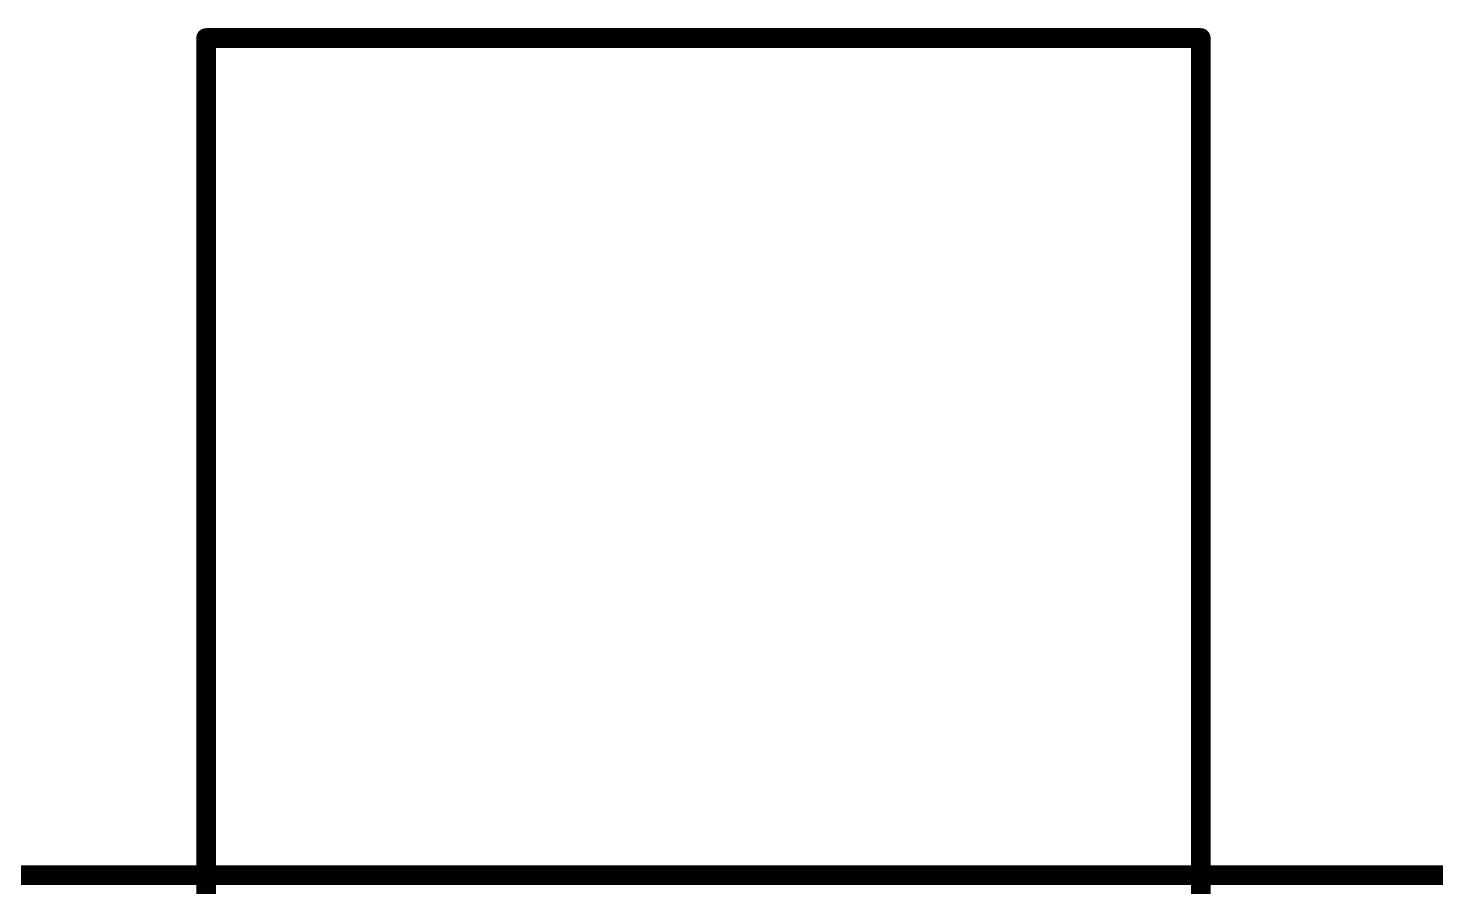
# Model space of a CAD drawing. Header units: millimetres. Extents: x 15 to 120, y 22 to 104.
# Drawn here: x 52.84 to 67.14, y 94.88 to 103.6 of the extents above; entities that cross this region are included whole.
import ezdxf

# ---------------------------------------------------------------- set-up
doc = ezdxf.new("R2010")
doc.units = ezdxf.units.MM
doc.layers.add('KeepOutLayer', color=6, linetype='Continuous')
doc.layers.add('Mechanical15', color=56, linetype='Continuous')

msp = doc.modelspace()

# ---------------------------------------------------------------- linework, layer by layer
at = {"layer": 'KeepOutLayer', "const_width": 0.2}
msp.add_lwpolyline([(42.2, 95), (86.7, 95)], dxfattribs=at)
at = {"layer": 'Mechanical15', "const_width": 0.2}
for points in [[(54.65, 103.5), (64.75, 103.5)], [(54.65, 88.5), (54.65, 103.5)], [(64.75, 88.5), (64.75, 103.5)]]:
    msp.add_lwpolyline(points, dxfattribs=at)
at = {"layer": 'Mechanical15', "const_width": 0.1}
for points in [[(54.6, 103.5, 1), (54.7, 103.5, 1)], [(54.6, 103.5, 1), (54.7, 103.5, 1)], [(64.7, 103.5, 1), (64.8, 103.5, 1)], [(64.7, 103.5, 1), (64.8, 103.5, 1)]]:
    msp.add_lwpolyline(points, format="xyb", close=True, dxfattribs=at)

doc.saveas('drawing.dxf')
